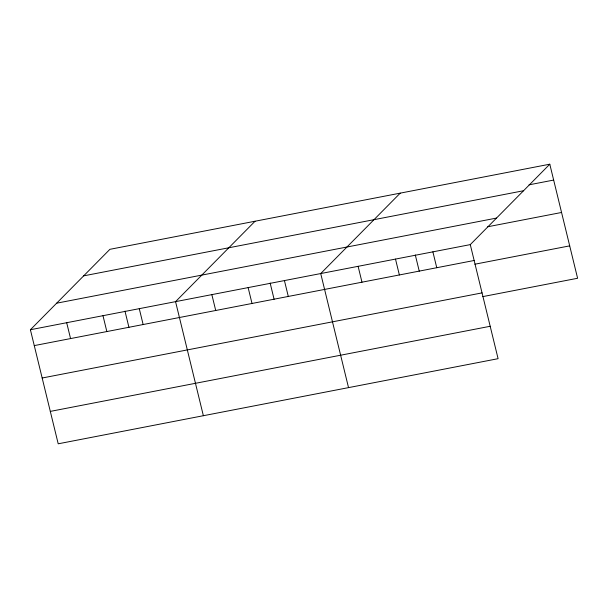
<?xml version="1.0" encoding="UTF-8"?>
<svg xmlns="http://www.w3.org/2000/svg" width="608" height="608" viewBox="0 0 608 608"><rect width="100%" height="100%" fill="white"/><g stroke="black" fill="none" stroke-linecap="round" stroke-linejoin="round"><path stroke-width="0.91" d="M549.792 164.198L470.28 244.614L498.089 358.682L58.208 443.802L30.4 329.734L109.911 249.318L549.792 164.198L577.6 278.266L482.76 296.62M255.071 221.228L175.56 301.644L203.368 415.712M400.231 193.139L320.72 273.554L348.528 387.623M529.036 184.832L553.66 180.067M83.676 275.857L523.556 190.737M56.643 303.194L496.516 218.074M487.692 226.769L561.564 212.473M30.4 329.734L470.28 244.614M34.268 345.602L474.149 260.482M474.856 264.214L569.704 245.86M42.165 378.009L482.045 292.889M50.304 411.396L490.185 326.276M432.888 251.849L436.757 267.718M415.302 254.95L419.262 271.191M395.496 259.084L399.365 274.953M358.112 266.319L361.98 282.188M284.43 280.577L288.298 296.446M270.142 283.039L274.102 299.28M248.14 287.599L252.008 303.468M211.85 294.622L215.718 310.49M139.27 308.666L143.138 324.535M124.982 311.129L128.942 327.37M102.98 315.689L106.848 331.558M66.69 322.711L70.558 338.58"/></g></svg>
